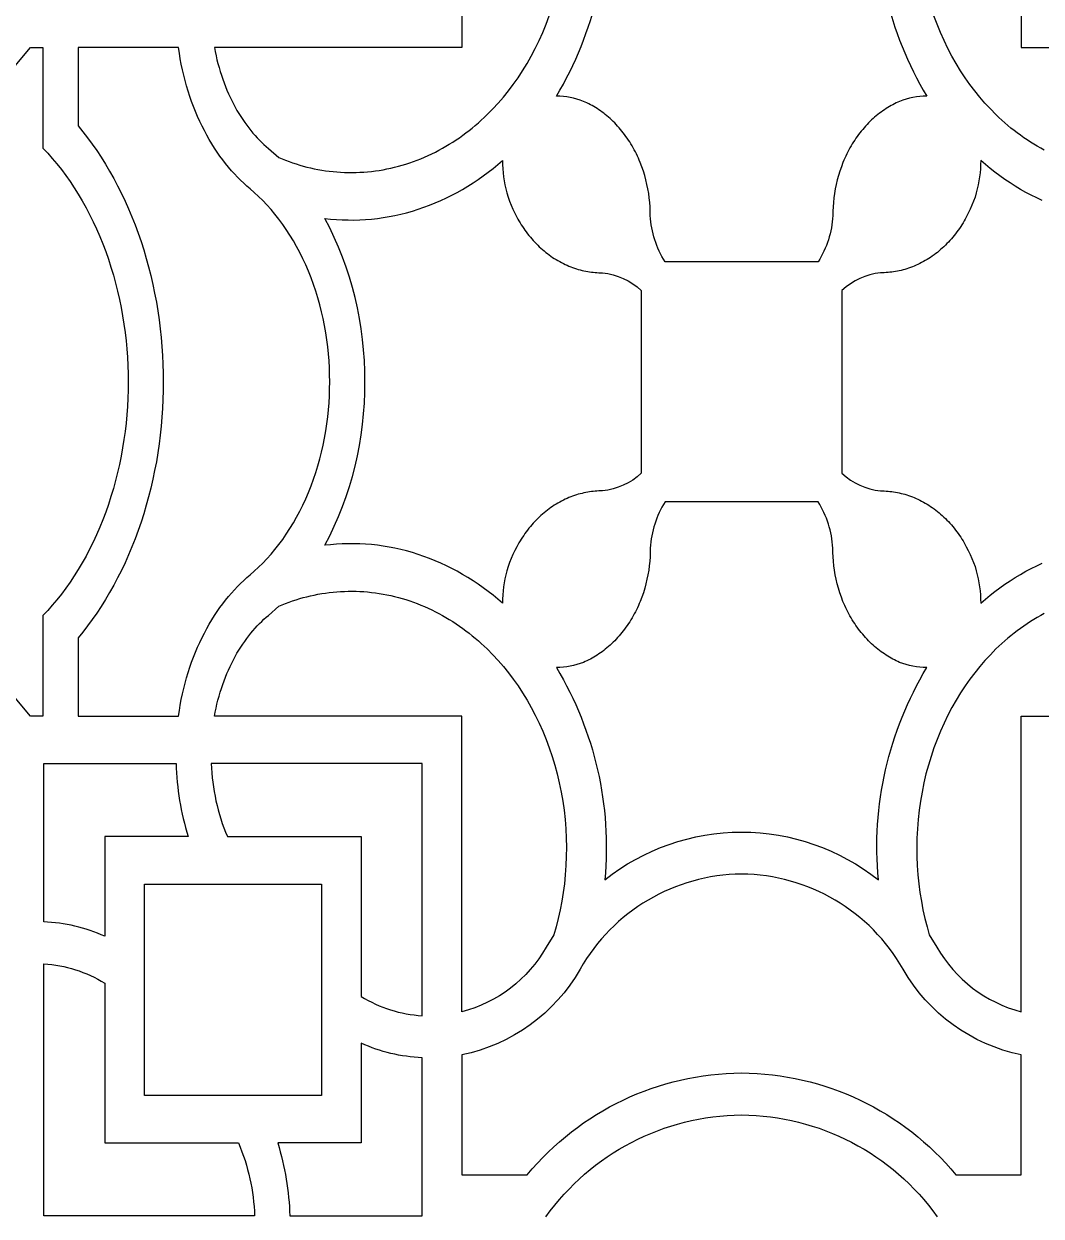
# Model space of a CAD drawing. Extents: x 59271 to 61367, y 41180 to 44085.
# Drawn here: x 59470.2 to 59620.9, y 42900.7 to 43077.3 of the extents above; entities that cross this region are included whole.
import ezdxf

# ---------------------------------------------------------------- set-up
doc = ezdxf.new("R2010")
doc.units = 0
doc.layers.get('0').update_dxf_attribs({"linetype": 'CONTINUOUS'})

msp = doc.modelspace()

# ---------------------------------------------------------------- linework, layer by layer
for points in [[(59535.08, 43117.65), (59535.08, 43073.83), (59498.42, 43073.83), (59498.53, 43073.23), (59498.66, 43072.63), (59498.79, 43072.03), (59498.94, 43071.45), (59499.1, 43070.86), (59499.27, 43070.29), (59499.45, 43069.72), (59499.64, 43069.16), (59499.84, 43068.61), (59500.05, 43068.06), (59500.27, 43067.53), (59500.49, 43067), (59500.73, 43066.48), (59500.98, 43065.98), (59501.23, 43065.48), (59501.49, 43065), (59501.76, 43064.53), (59502.04, 43064.06), (59502.32, 43063.61), (59502.61, 43063.18), (59502.9, 43062.75), (59503.2, 43062.34), (59503.51, 43061.94), (59503.82, 43061.55), (59504.13, 43061.17), (59504.45, 43060.81), (59504.77, 43060.46), (59505.1, 43060.12), (59505.43, 43059.79), (59505.76, 43059.48), (59506.09, 43059.18), (59506.43, 43058.9), (59507.95, 43057.54), (59508.45, 43057.33), (59508.96, 43057.13), (59509.48, 43056.94), (59510, 43056.76), (59510.52, 43056.59), (59511.05, 43056.42), (59511.59, 43056.27), (59512.12, 43056.13), (59512.67, 43056), (59513.21, 43055.88), (59513.76, 43055.77), (59514.31, 43055.68), (59514.87, 43055.59), (59515.43, 43055.52), (59515.99, 43055.45), (59516.55, 43055.4), (59517.12, 43055.36), (59517.69, 43055.34), (59518.25, 43055.32), (59518.83, 43055.32), (59519.4, 43055.33), (59519.97, 43055.35), (59520.54, 43055.38), (59521.11, 43055.43), (59521.69, 43055.49), (59522.26, 43055.56), (59522.83, 43055.64), (59523.4, 43055.74), (59523.97, 43055.85), (59524.54, 43055.97), (59525.11, 43056.1), (59525.67, 43056.25), (59526.24, 43056.4), (59526.8, 43056.57), (59527.35, 43056.76), (59527.91, 43056.95), (59528.46, 43057.15), (59529, 43057.37), (59529.55, 43057.6), (59530.09, 43057.84), (59530.62, 43058.09), (59531.15, 43058.35), (59531.68, 43058.63), (59532.2, 43058.91), (59532.71, 43059.21), (59533.22, 43059.51), (59533.72, 43059.83), (59534.22, 43060.15), (59534.71, 43060.48), (59535.2, 43060.83), (59535.67, 43061.18), (59536.14, 43061.54), (59536.61, 43061.91), (59537.07, 43062.29), (59537.52, 43062.68), (59537.96, 43063.07), (59538.4, 43063.48), (59538.82, 43063.89), (59539.66, 43064.73), (59540.46, 43065.59), (59541.23, 43066.48), (59541.97, 43067.4), (59542.7, 43068.36), (59543.4, 43069.36), (59544.08, 43070.39), (59544.74, 43071.46), (59545.36, 43072.56), (59545.96, 43073.69), (59546.53, 43074.86), (59547.06, 43076.05), (59547.56, 43077.28), (59548.03, 43078.53)], [(59617.97, 43117.65), (59617.97, 43073.83), (59654.63, 43073.83)], [(59621.37, 43058.63), (59620.85, 43058.91), (59620.34, 43059.21), (59619.83, 43059.51), (59619.33, 43059.83), (59618.83, 43060.15), (59618.34, 43060.48), (59617.85, 43060.83), (59617.38, 43061.18), (59616.9, 43061.54), (59616.44, 43061.91), (59615.98, 43062.29), (59615.53, 43062.68), (59615.09, 43063.07), (59614.65, 43063.48), (59614.22, 43063.89), (59613.39, 43064.73), (59612.59, 43065.59), (59611.82, 43066.48), (59611.08, 43067.4), (59610.35, 43068.36), (59609.65, 43069.36), (59608.97, 43070.39), (59608.31, 43071.46), (59607.69, 43072.56), (59607.09, 43073.69), (59606.52, 43074.86), (59605.99, 43076.05), (59605.49, 43077.28), (59605.02, 43078.53)], [(59461.95, 43062.82), (59471.16, 43073.83), (59473.01, 43073.83), (59473.01, 43058.94), (59473.71, 43058.19), (59474.4, 43057.41), (59475.08, 43056.6), (59475.74, 43055.75), (59476.39, 43054.88), (59477.03, 43053.98), (59477.64, 43053.05), (59478.25, 43052.1), (59478.83, 43051.12), (59479.39, 43050.11), (59479.93, 43049.08), (59480.45, 43048.03), (59480.95, 43046.95), (59481.43, 43045.86), (59481.88, 43044.74), (59482.31, 43043.61), (59482.71, 43042.46), (59483.09, 43041.29), (59483.44, 43040.12), (59483.77, 43038.93), (59484.07, 43037.73), (59484.34, 43036.52), (59484.59, 43035.3), (59484.81, 43034.08), (59485.01, 43032.86), (59485.18, 43031.63), (59485.32, 43030.4), (59485.43, 43029.18), (59485.52, 43027.95), (59485.58, 43026.73), (59485.62, 43025.51), (59485.63, 43024.3), (59485.62, 43023.09), (59485.58, 43021.87), (59485.52, 43020.65), (59485.43, 43019.43), (59485.32, 43018.2), (59485.18, 43016.97), (59485.01, 43015.74), (59484.81, 43014.52), (59484.59, 43013.3), (59484.34, 43012.08), (59484.07, 43010.87), (59483.77, 43009.67), (59483.44, 43008.48), (59483.09, 43007.31), (59482.71, 43006.14), (59482.31, 43004.99), (59481.88, 43003.86), (59481.43, 43002.75), (59480.95, 43001.65), (59480.45, 43000.57), (59479.93, 42999.52), (59479.39, 42998.49), (59478.83, 42997.48), (59478.25, 42996.5), (59477.64, 42995.55), (59477.03, 42994.62), (59476.39, 42993.72), (59475.74, 42992.85), (59475.08, 42992.01), (59474.4, 42991.19), (59473.71, 42990.41), (59473.01, 42989.66), (59473.01, 42974.77), (59471.16, 42974.77), (59461.95, 42985.78)]]:
    msp.add_lwpolyline(points)
for points in [[(59596.79, 43098.08, 0.159593), (59603.96, 43066.64, 0.091636), (59599.94, 43065.86), (59599.69, 43065.75), (59599.44, 43065.63), (59599.18, 43065.51), (59598.93, 43065.37), (59598.68, 43065.24), (59598.43, 43065.09), (59598.18, 43064.94), (59597.93, 43064.78), (59597.69, 43064.62), (59597.44, 43064.45), (59597.2, 43064.28), (59596.95, 43064.1), (59596.72, 43063.91), (59596.48, 43063.71), (59596.24, 43063.51), (59596.01, 43063.31), (59595.78, 43063.1), (59595.55, 43062.88), (59595.33, 43062.66), (59595.11, 43062.43), (59594.89, 43062.19), (59594.68, 43061.95), (59594.47, 43061.7), (59594.26, 43061.45), (59594.06, 43061.2), (59593.86, 43060.94), (59593.66, 43060.67), (59593.47, 43060.4), (59593.28, 43060.12), (59593.1, 43059.84), (59592.92, 43059.56), (59592.75, 43059.27), (59592.58, 43058.97), (59592.42, 43058.68), (59592.26, 43058.38), (59592.11, 43058.07), (59591.96, 43057.76), (59591.82, 43057.45), (59591.68, 43057.14), (59591.55, 43056.82), (59591.31, 43056.18), (59591.08, 43055.54), (59590.88, 43054.88), (59590.7, 43054.22), (59590.54, 43053.56), (59590.4, 43052.89), (59590.29, 43052.22), (59590.2, 43051.56), (59590.13, 43050.89), (59590.08, 43050.23), (59590.05, 43049.58), (59590.04, 43048.93, -0.12671), (59587.86, 43042.08), (59565.19, 43042.08, -0.12671), (59563, 43048.93), (59563, 43049.58), (59562.97, 43050.23), (59562.92, 43050.89), (59562.85, 43051.56), (59562.76, 43052.22), (59562.64, 43052.89), (59562.51, 43053.56), (59562.35, 43054.22), (59562.17, 43054.88), (59561.97, 43055.54), (59561.74, 43056.18), (59561.5, 43056.82), (59561.36, 43057.14), (59561.23, 43057.45), (59561.09, 43057.76), (59560.94, 43058.07), (59560.79, 43058.38), (59560.63, 43058.68), (59560.46, 43058.97), (59560.3, 43059.27), (59560.12, 43059.56), (59559.95, 43059.84), (59559.77, 43060.12), (59559.58, 43060.4), (59559.39, 43060.67), (59559.19, 43060.94), (59558.99, 43061.2), (59558.79, 43061.45), (59558.58, 43061.7), (59558.37, 43061.95), (59558.16, 43062.19), (59557.94, 43062.43), (59557.72, 43062.66), (59557.5, 43062.88), (59557.27, 43063.1), (59557.04, 43063.31), (59556.81, 43063.51), (59556.57, 43063.71), (59556.33, 43063.91), (59556.09, 43064.1), (59555.85, 43064.28), (59555.61, 43064.45), (59555.36, 43064.62), (59555.12, 43064.78), (59554.87, 43064.94), (59554.62, 43065.09), (59554.37, 43065.24), (59554.12, 43065.37), (59553.87, 43065.51), (59553.61, 43065.63), (59553.36, 43065.75), (59553.1, 43065.86, 0.091636), (59549.09, 43066.64, 0.159593), (59556.26, 43098.08, 0.16816)], [(59621.08, 43051.17), (59620.26, 43051.55), (59619.45, 43051.95), (59618.65, 43052.37), (59617.86, 43052.82), (59617.08, 43053.29), (59616.31, 43053.77), (59615.55, 43054.28), (59614.81, 43054.81), (59614.07, 43055.35), (59613.35, 43055.91), (59612.65, 43056.49), (59611.95, 43057.09, -0.065359), (59611.3, 43052.29), (59611.11, 43051.68), (59610.89, 43051.08), (59610.66, 43050.48), (59610.4, 43049.88), (59610.12, 43049.3), (59609.82, 43048.72), (59609.67, 43048.43), (59609.5, 43048.15), (59609.34, 43047.87), (59609.17, 43047.59), (59608.99, 43047.31), (59608.81, 43047.04), (59608.62, 43046.77), (59608.43, 43046.51), (59608.23, 43046.25), (59608.03, 43045.99), (59607.82, 43045.74), (59607.61, 43045.49), (59607.4, 43045.25), (59607.18, 43045.01), (59606.96, 43044.78), (59606.73, 43044.55), (59606.5, 43044.33), (59606.26, 43044.11), (59606.02, 43043.9), (59605.78, 43043.69), (59605.54, 43043.49), (59605.29, 43043.3), (59605.04, 43043.11), (59604.78, 43042.93), (59604.53, 43042.75), (59604.27, 43042.58), (59604, 43042.42), (59603.74, 43042.26), (59603.47, 43042.11), (59603.2, 43041.97), (59602.93, 43041.83), (59602.66, 43041.7), (59602.39, 43041.57), (59602.11, 43041.45), (59601.84, 43041.34), (59601.56, 43041.24), (59601.28, 43041.14), (59601, 43041.05), (59600.73, 43040.97), (59600.45, 43040.89), (59600.17, 43040.82), (59599.89, 43040.75), (59599.61, 43040.69), (59599.33, 43040.64), (59599.05, 43040.6), (59598.77, 43040.56), (59598.5, 43040.53), (59598.22, 43040.5), (59597.95, 43040.48), (59597.67, 43040.47), (59597.4, 43040.46), (59597.13, 43040.46, 0.165069), (59591.4, 43037.84), (59591.4, 43010.76, 0.165069), (59597.13, 43008.14), (59597.4, 43008.14), (59597.67, 43008.13), (59597.95, 43008.12), (59598.22, 43008.1), (59598.5, 43008.07), (59598.77, 43008.04), (59599.05, 43008), (59599.33, 43007.96), (59599.61, 43007.91), (59599.89, 43007.85), (59600.17, 43007.78), (59600.45, 43007.71), (59600.73, 43007.64), (59601, 43007.55), (59601.28, 43007.46), (59601.56, 43007.36), (59601.84, 43007.26), (59602.11, 43007.15), (59602.39, 43007.03), (59602.66, 43006.9), (59602.93, 43006.77), (59603.2, 43006.64), (59603.47, 43006.49), (59603.74, 43006.34), (59604, 43006.18), (59604.27, 43006.02), (59604.53, 43005.85), (59604.78, 43005.67), (59605.04, 43005.49), (59605.29, 43005.3), (59605.54, 43005.11), (59605.78, 43004.91), (59606.02, 43004.7), (59606.26, 43004.49), (59606.5, 43004.27), (59606.73, 43004.05), (59606.96, 43003.82), (59607.18, 43003.59), (59607.4, 43003.35), (59607.61, 43003.11), (59607.82, 43002.86), (59608.03, 43002.61), (59608.23, 43002.35), (59608.43, 43002.09), (59608.62, 43001.83), (59608.81, 43001.56), (59608.99, 43001.29), (59609.17, 43001.01), (59609.34, 43000.74), (59609.5, 43000.45), (59609.67, 43000.17), (59609.82, 42999.88), (59610.12, 42999.3), (59610.4, 42998.72), (59610.66, 42998.12), (59610.89, 42997.52), (59611.11, 42996.92), (59611.3, 42996.31, -0.065359), (59611.95, 42991.51), (59612.65, 42992.11), (59613.35, 42992.69), (59614.07, 42993.25), (59614.81, 42993.79), (59615.55, 42994.32), (59616.31, 42994.83), (59617.08, 42995.31), (59617.86, 42995.78), (59618.65, 42996.23), (59619.45, 42996.65), (59620.26, 42997.05), (59621.08, 42997.44)], [(59621.37, 42989.97), (59620.85, 42989.69), (59620.34, 42989.4), (59619.83, 42989.09), (59619.33, 42988.78), (59618.83, 42988.45), (59618.34, 42988.12), (59617.85, 42987.77), (59617.38, 42987.42), (59616.9, 42987.06), (59616.44, 42986.69), (59615.98, 42986.31), (59615.53, 42985.92), (59615.09, 42985.53), (59614.65, 42985.13), (59614.22, 42984.72), (59613.39, 42983.88), (59612.59, 42983.01), (59611.82, 42982.12), (59611.08, 42981.2), (59610.35, 42980.24), (59609.65, 42979.25), (59608.97, 42978.21), (59608.31, 42977.15), (59607.69, 42976.04), (59607.09, 42974.91), (59606.52, 42973.74), (59605.99, 42972.55), (59605.49, 42971.32), (59605.02, 42970.08), (59604.59, 42968.8), (59604.2, 42967.51), (59603.84, 42966.2), (59603.53, 42964.87), (59603.26, 42963.53), (59603.02, 42962.18), (59602.83, 42960.82), (59602.68, 42959.45), (59602.57, 42958.08), (59602.51, 42956.71), (59602.48, 42955.34), (59602.49, 42953.98), (59602.55, 42952.63), (59602.65, 42951.28), (59602.78, 42949.95), (59602.95, 42948.64), (59603.16, 42947.34), (59603.4, 42946.06), (59603.68, 42944.8), (59604, 42943.56), (59604.34, 42942.35), (59605.47, 42940.53, 0.200602), (59617.97, 42930.95), (59617.97, 42974.77), (59654.63, 42974.77)], [(59547.54, 42900.59, -0.240747), (59576.52, 42915.68, -0.240747), (59605.51, 42900.59)]]:
    msp.add_lwpolyline(points, format="xyb")
for points in [[(59515.5, 43024.3), (59515.49, 43025.33), (59515.46, 43026.36), (59515.4, 43027.4), (59515.31, 43028.45), (59515.2, 43029.49), (59515.07, 43030.54), (59514.91, 43031.58), (59514.73, 43032.63), (59514.52, 43033.67), (59514.28, 43034.7), (59514.02, 43035.72), (59513.74, 43036.74), (59513.43, 43037.75), (59513.09, 43038.74), (59512.73, 43039.72), (59512.35, 43040.68), (59511.95, 43041.63), (59511.52, 43042.55), (59511.07, 43043.46), (59510.6, 43044.34), (59510.11, 43045.21), (59509.6, 43046.04), (59509.07, 43046.86), (59508.53, 43047.64), (59507.97, 43048.4), (59507.39, 43049.14), (59506.81, 43049.84), (59506.2, 43050.51), (59505.59, 43051.16), (59504.97, 43051.77), (59504.33, 43052.36), (59503.69, 43052.91), (59503.23, 43053.31), (59502.76, 43053.73), (59502.3, 43054.17), (59501.85, 43054.62), (59501.4, 43055.1), (59500.95, 43055.59), (59500.51, 43056.1), (59500.08, 43056.64), (59499.65, 43057.18), (59499.24, 43057.75), (59498.83, 43058.34), (59498.43, 43058.94), (59498.04, 43059.56), (59497.66, 43060.19), (59497.29, 43060.85), (59496.93, 43061.52), (59496.58, 43062.2), (59496.25, 43062.9), (59495.93, 43063.61), (59495.62, 43064.34), (59495.33, 43065.08), (59495.04, 43065.83), (59494.78, 43066.59), (59494.53, 43067.36), (59494.29, 43068.14), (59494.07, 43068.94), (59493.87, 43069.74), (59493.68, 43070.54), (59493.51, 43071.36), (59493.35, 43072.18), (59493.22, 43073), (59493.09, 43073.83), (59478.21, 43073.83), (59478.21, 43062.25), (59478.93, 43061.37), (59479.63, 43060.46), (59480.31, 43059.53), (59480.98, 43058.56), (59481.64, 43057.57), (59482.27, 43056.56), (59482.89, 43055.51), (59483.5, 43054.44), (59484.08, 43053.35), (59484.64, 43052.23), (59485.18, 43051.09), (59485.7, 43049.93), (59486.19, 43048.75), (59486.66, 43047.55), (59487.11, 43046.34), (59487.54, 43045.1), (59487.94, 43043.86), (59488.31, 43042.6), (59488.66, 43041.32), (59488.99, 43040.04), (59489.29, 43038.74), (59489.56, 43037.44), (59489.81, 43036.13), (59490.03, 43034.82), (59490.22, 43033.5), (59490.39, 43032.18), (59490.53, 43030.86), (59490.64, 43029.55), (59490.73, 43028.23), (59490.79, 43026.91), (59490.83, 43025.6), (59490.84, 43024.3), (59490.83, 43023), (59490.79, 43021.69), (59490.73, 43020.37), (59490.64, 43019.06), (59490.53, 43017.74), (59490.39, 43016.42), (59490.22, 43015.1), (59490.03, 43013.78), (59489.81, 43012.47), (59489.56, 43011.16), (59489.29, 43009.86), (59488.99, 43008.56), (59488.66, 43007.28), (59488.31, 43006.01), (59487.94, 43004.74), (59487.54, 43003.5), (59487.11, 43002.26), (59486.66, 43001.05), (59486.19, 42999.85), (59485.7, 42998.67), (59485.18, 42997.51), (59484.64, 42996.37), (59484.08, 42995.25), (59483.5, 42994.16), (59482.89, 42993.09), (59482.27, 42992.05), (59481.64, 42991.03), (59480.98, 42990.04), (59480.31, 42989.07), (59479.63, 42988.14), (59478.93, 42987.23), (59478.21, 42986.35), (59478.21, 42974.77), (59493.09, 42974.77), (59493.22, 42975.6), (59493.35, 42976.42), (59493.51, 42977.24), (59493.68, 42978.06), (59493.87, 42978.86), (59494.07, 42979.66), (59494.29, 42980.46), (59494.53, 42981.24), (59494.78, 42982.01), (59495.04, 42982.77), (59495.33, 42983.53), (59495.62, 42984.26), (59495.93, 42984.99), (59496.25, 42985.7), (59496.58, 42986.4), (59496.93, 42987.09), (59497.29, 42987.75), (59497.66, 42988.41), (59498.04, 42989.04), (59498.43, 42989.66), (59498.83, 42990.26), (59499.24, 42990.85), (59499.65, 42991.42), (59500.08, 42991.97), (59500.51, 42992.5), (59500.95, 42993.01), (59501.4, 42993.5), (59501.85, 42993.98), (59502.3, 42994.43), (59502.76, 42994.87), (59503.23, 42995.29), (59503.69, 42995.69), (59504.33, 42996.24), (59504.97, 42996.83), (59505.59, 42997.44), (59506.2, 42998.09), (59506.81, 42998.76), (59507.39, 42999.47), (59507.97, 43000.2), (59508.53, 43000.96), (59509.07, 43001.74), (59509.6, 43002.56), (59510.11, 43003.4), (59510.6, 43004.26), (59511.07, 43005.14), (59511.52, 43006.05), (59511.95, 43006.98), (59512.35, 43007.92), (59512.73, 43008.88), (59513.09, 43009.86), (59513.43, 43010.86), (59513.74, 43011.86), (59514.02, 43012.88), (59514.28, 43013.9), (59514.52, 43014.94), (59514.73, 43015.97), (59514.91, 43017.02), (59515.07, 43018.06), (59515.2, 43019.11), (59515.31, 43020.16), (59515.4, 43021.2), (59515.46, 43022.24), (59515.49, 43023.27)], [(59488.05, 42949.89), (59514.26, 42949.89), (59514.26, 42918.57), (59488.05, 42918.57)]]:
    msp.add_lwpolyline(points, close=True)
for points in [[(59561.65, 43010.76, -0.165069), (59555.92, 43008.14), (59555.65, 43008.14), (59555.38, 43008.13), (59555.1, 43008.12), (59554.83, 43008.1), (59554.55, 43008.07), (59554.27, 43008.04), (59554, 43008), (59553.72, 43007.96), (59553.44, 43007.91), (59553.16, 43007.85), (59552.88, 43007.78), (59552.6, 43007.71), (59552.32, 43007.64), (59552.05, 43007.55), (59551.77, 43007.46), (59551.49, 43007.36), (59551.21, 43007.26), (59550.94, 43007.15), (59550.66, 43007.03), (59550.39, 43006.9), (59550.12, 43006.77), (59549.85, 43006.64), (59549.58, 43006.49), (59549.31, 43006.34), (59549.05, 43006.18), (59548.78, 43006.02), (59548.52, 43005.85), (59548.27, 43005.67), (59548.01, 43005.49), (59547.76, 43005.3), (59547.51, 43005.11), (59547.27, 43004.91), (59547.02, 43004.7), (59546.79, 43004.49), (59546.55, 43004.27), (59546.32, 43004.05), (59546.09, 43003.82), (59545.87, 43003.59), (59545.65, 43003.35), (59545.44, 43003.11), (59545.23, 43002.86), (59545.02, 43002.61), (59544.82, 43002.35), (59544.62, 43002.09), (59544.43, 43001.83), (59544.24, 43001.56), (59544.06, 43001.29), (59543.88, 43001.01), (59543.71, 43000.74), (59543.54, 43000.45), (59543.38, 43000.17), (59543.23, 42999.88), (59542.93, 42999.3), (59542.65, 42998.72), (59542.39, 42998.12), (59542.16, 42997.52), (59541.94, 42996.92), (59541.75, 42996.31, 0.065359), (59541.1, 42991.51), (59540.4, 42992.11), (59539.7, 42992.69), (59538.98, 42993.25), (59538.24, 42993.79), (59537.5, 42994.32), (59536.74, 42994.83), (59535.97, 42995.31), (59535.19, 42995.78), (59534.4, 42996.23), (59533.6, 42996.65), (59532.78, 42997.05), (59531.96, 42997.44), (59531.14, 42997.79), (59530.3, 42998.13), (59529.46, 42998.44), (59528.61, 42998.73), (59527.76, 42999), (59526.9, 42999.24), (59526.04, 42999.45), (59525.17, 42999.65), (59524.31, 42999.82), (59523.44, 42999.96), (59522.56, 43000.08), (59521.69, 43000.18), (59520.82, 43000.25), (59519.95, 43000.29), (59519.08, 43000.32), (59518.22, 43000.32), (59517.35, 43000.29), (59516.49, 43000.24), (59515.64, 43000.17), (59514.79, 43000.08, 0.124595), (59520.71, 43024.3, 0.124595), (59514.79, 43048.52), (59515.64, 43048.43), (59516.49, 43048.36), (59517.35, 43048.31), (59518.22, 43048.29), (59519.08, 43048.28), (59519.95, 43048.31), (59520.82, 43048.35), (59521.69, 43048.43), (59522.56, 43048.52), (59523.44, 43048.64), (59524.31, 43048.79), (59525.17, 43048.95), (59526.04, 43049.15), (59526.9, 43049.36), (59527.76, 43049.61), (59528.61, 43049.87), (59529.46, 43050.16), (59530.3, 43050.47), (59531.14, 43050.81), (59531.96, 43051.17), (59532.78, 43051.55), (59533.6, 43051.95), (59534.4, 43052.37), (59535.19, 43052.82), (59535.97, 43053.29), (59536.74, 43053.77), (59537.5, 43054.28), (59538.24, 43054.81), (59538.98, 43055.35), (59539.7, 43055.91), (59540.4, 43056.49), (59541.1, 43057.09, 0.065359), (59541.75, 43052.29), (59541.94, 43051.68), (59542.16, 43051.08), (59542.39, 43050.48), (59542.65, 43049.88), (59542.93, 43049.3), (59543.23, 43048.72), (59543.38, 43048.43), (59543.54, 43048.15), (59543.71, 43047.87), (59543.88, 43047.59), (59544.06, 43047.31), (59544.24, 43047.04), (59544.43, 43046.77), (59544.62, 43046.51), (59544.82, 43046.25), (59545.02, 43045.99), (59545.23, 43045.74), (59545.44, 43045.49), (59545.65, 43045.25), (59545.87, 43045.01), (59546.09, 43044.78), (59546.32, 43044.55), (59546.55, 43044.33), (59546.79, 43044.11), (59547.02, 43043.9), (59547.27, 43043.69), (59547.51, 43043.49), (59547.76, 43043.3), (59548.01, 43043.11), (59548.27, 43042.93), (59548.52, 43042.75), (59548.78, 43042.58), (59549.05, 43042.42), (59549.31, 43042.26), (59549.58, 43042.11), (59549.85, 43041.97), (59550.12, 43041.83), (59550.39, 43041.7), (59550.66, 43041.57), (59550.94, 43041.45), (59551.21, 43041.34), (59551.49, 43041.24), (59551.77, 43041.14), (59552.05, 43041.05), (59552.32, 43040.97), (59552.6, 43040.89), (59552.88, 43040.82), (59553.16, 43040.75), (59553.44, 43040.69), (59553.72, 43040.64), (59554, 43040.6), (59554.27, 43040.56), (59554.55, 43040.53), (59554.83, 43040.5), (59555.1, 43040.48), (59555.38, 43040.47), (59555.65, 43040.46), (59555.92, 43040.46, -0.165069), (59561.65, 43037.84)], [(59596.79, 42950.52, -0.159593), (59603.96, 42981.96, -0.091636), (59599.94, 42982.74), (59599.69, 42982.85), (59599.44, 42982.97), (59599.18, 42983.1), (59598.93, 42983.23), (59598.68, 42983.37), (59598.43, 42983.51), (59598.18, 42983.66), (59597.93, 42983.82), (59597.69, 42983.98), (59597.44, 42984.15), (59597.2, 42984.32), (59596.95, 42984.5), (59596.72, 42984.69), (59596.48, 42984.89), (59596.24, 42985.09), (59596.01, 42985.29), (59595.78, 42985.5), (59595.55, 42985.72), (59595.33, 42985.95), (59595.11, 42986.17), (59594.89, 42986.41), (59594.68, 42986.65), (59594.47, 42986.9), (59594.26, 42987.15), (59594.06, 42987.4), (59593.86, 42987.67), (59593.66, 42987.93), (59593.47, 42988.2), (59593.28, 42988.48), (59593.1, 42988.76), (59592.92, 42989.05), (59592.75, 42989.33), (59592.58, 42989.63), (59592.42, 42989.92), (59592.26, 42990.23), (59592.11, 42990.53), (59591.96, 42990.84), (59591.82, 42991.15), (59591.68, 42991.46), (59591.55, 42991.78), (59591.31, 42992.42), (59591.08, 42993.06), (59590.88, 42993.72), (59590.7, 42994.38), (59590.54, 42995.05), (59590.4, 42995.71), (59590.29, 42996.38), (59590.2, 42997.05), (59590.13, 42997.71), (59590.08, 42998.37), (59590.05, 42999.03), (59590.04, 42999.67, 0.12671), (59587.86, 43006.52), (59565.19, 43006.52, 0.12671), (59563, 42999.67), (59563, 42999.03), (59562.97, 42998.37), (59562.92, 42997.71), (59562.85, 42997.05), (59562.76, 42996.38), (59562.64, 42995.71), (59562.51, 42995.05), (59562.35, 42994.38), (59562.17, 42993.72), (59561.97, 42993.06), (59561.74, 42992.42), (59561.5, 42991.78), (59561.36, 42991.46), (59561.23, 42991.15), (59561.09, 42990.84), (59560.94, 42990.53), (59560.79, 42990.23), (59560.63, 42989.92), (59560.46, 42989.63), (59560.3, 42989.33), (59560.12, 42989.05), (59559.95, 42988.76), (59559.77, 42988.48), (59559.58, 42988.2), (59559.39, 42987.93), (59559.19, 42987.67), (59558.99, 42987.4), (59558.79, 42987.15), (59558.58, 42986.9), (59558.37, 42986.65), (59558.16, 42986.41), (59557.94, 42986.17), (59557.72, 42985.95), (59557.5, 42985.72), (59557.27, 42985.5), (59557.04, 42985.29), (59556.81, 42985.09), (59556.57, 42984.89), (59556.33, 42984.69), (59556.09, 42984.5), (59555.85, 42984.32), (59555.61, 42984.15), (59555.36, 42983.98), (59555.12, 42983.82), (59554.87, 42983.66), (59554.62, 42983.51), (59554.37, 42983.37), (59554.12, 42983.23), (59553.87, 42983.1), (59553.61, 42982.97), (59553.36, 42982.85), (59553.1, 42982.74, -0.091636), (59549.09, 42981.96, -0.159593), (59556.26, 42950.52, -0.16816), (59576.52, 42957.6, -0.16816)], [(59547.58, 42940.53, -0.200602), (59535.08, 42930.95), (59535.08, 42974.77), (59498.42, 42974.77), (59498.53, 42975.38), (59498.66, 42975.97), (59498.79, 42976.57), (59498.94, 42977.16), (59499.1, 42977.74), (59499.27, 42978.31), (59499.45, 42978.88), (59499.64, 42979.44), (59499.84, 42980), (59500.05, 42980.54), (59500.27, 42981.08), (59500.49, 42981.6), (59500.73, 42982.12), (59500.98, 42982.62), (59501.23, 42983.12), (59501.49, 42983.6), (59501.76, 42984.08), (59502.04, 42984.54), (59502.32, 42984.99), (59502.61, 42985.43), (59502.9, 42985.85), (59503.2, 42986.26), (59503.51, 42986.67), (59503.82, 42987.05), (59504.13, 42987.43), (59504.45, 42987.79), (59504.77, 42988.14), (59505.1, 42988.48), (59505.43, 42988.81), (59505.76, 42989.12), (59506.09, 42989.42), (59506.43, 42989.7), (59507.95, 42991.06), (59508.45, 42991.27), (59508.96, 42991.47), (59509.48, 42991.66), (59510, 42991.84), (59510.52, 42992.02), (59511.05, 42992.18), (59511.59, 42992.33), (59512.12, 42992.47), (59512.67, 42992.6), (59513.21, 42992.72), (59513.76, 42992.83), (59514.31, 42992.92), (59514.87, 42993.01), (59515.43, 42993.08), (59515.99, 42993.15), (59516.55, 42993.2), (59517.12, 42993.24), (59517.69, 42993.26), (59518.25, 42993.28), (59518.83, 42993.28), (59519.4, 42993.27), (59519.97, 42993.25), (59520.54, 42993.22), (59521.11, 42993.17), (59521.69, 42993.11), (59522.26, 42993.04), (59522.83, 42992.96), (59523.4, 42992.86), (59523.97, 42992.75), (59524.54, 42992.63), (59525.11, 42992.5), (59525.67, 42992.35), (59526.24, 42992.2), (59526.8, 42992.03), (59527.35, 42991.85), (59527.91, 42991.65), (59528.46, 42991.45), (59529, 42991.23), (59529.55, 42991), (59530.09, 42990.76), (59530.62, 42990.51), (59531.15, 42990.25), (59531.68, 42989.97), (59532.2, 42989.69), (59532.71, 42989.4), (59533.22, 42989.09), (59533.72, 42988.78), (59534.22, 42988.45), (59534.71, 42988.12), (59535.2, 42987.77), (59535.67, 42987.42), (59536.14, 42987.06), (59536.61, 42986.69), (59537.07, 42986.31), (59537.52, 42985.92), (59537.96, 42985.53), (59538.4, 42985.13), (59538.82, 42984.72), (59539.66, 42983.88), (59540.46, 42983.01), (59541.23, 42982.12), (59541.97, 42981.2), (59542.7, 42980.24), (59543.4, 42979.25), (59544.08, 42978.21), (59544.74, 42977.15), (59545.36, 42976.04), (59545.96, 42974.91), (59546.53, 42973.74), (59547.06, 42972.55), (59547.56, 42971.32), (59548.03, 42970.08), (59548.46, 42968.8), (59548.85, 42967.51), (59549.21, 42966.2), (59549.52, 42964.87), (59549.79, 42963.53), (59550.03, 42962.18), (59550.22, 42960.82), (59550.37, 42959.45), (59550.48, 42958.08), (59550.54, 42956.71), (59550.57, 42955.34), (59550.55, 42953.98), (59550.5, 42952.63), (59550.4, 42951.28), (59550.27, 42949.95), (59550.1, 42948.64), (59549.89, 42947.34), (59549.64, 42946.06), (59549.37, 42944.8), (59549.05, 42943.56), (59548.71, 42942.35)], [(59482.16, 42942.16, 0.093744), (59473.12, 42944.3), (59473.12, 42967.74), (59492.73, 42967.74, 0.067508), (59494.52, 42956.93), (59482.16, 42956.93)], [(59520.15, 42933.24, 0.123377), (59529.19, 42930.39), (59529.19, 42967.74), (59497.94, 42967.74, 0.090687), (59500.33, 42956.93), (59520.15, 42956.93)], [(59576.52, 42951.37, 0.26745), (59552.59, 42937.26, -0.215544), (59535.08, 42924.59), (59535.08, 42906.81), (59544.77, 42906.81, -0.222359), (59576.52, 42921.9), (59576.52, 42921.9), (59576.52, 42921.9, -0.222359), (59608.28, 42906.81), (59617.97, 42906.81), (59617.97, 42924.59, -0.215544), (59600.46, 42937.26, 0.26745)], [(59501.99, 42911.53, -0.090687), (59504.37, 42900.72), (59473.12, 42900.72), (59473.12, 42938.07, -0.123377), (59482.16, 42935.22), (59482.16, 42911.53)], [(59529.19, 42924.16, -0.093744), (59520.15, 42926.3), (59520.15, 42911.53), (59507.79, 42911.53, -0.067508), (59509.59, 42900.72), (59529.19, 42900.72)]]:
    msp.add_lwpolyline(points, format="xyb", close=True)

doc.saveas('drawing.dxf')
